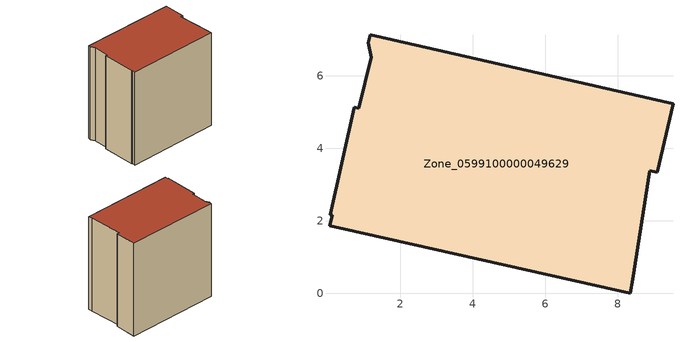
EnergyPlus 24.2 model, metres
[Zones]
Zone_0599100000049629
 floor ground (C_G): 0.85,5.11 1.2,6.52 1.12,6.92 1.17,7.14 9.53,5.24 9.1,3.34 8.88,3.38 8.41,0.39 8.35,0 0.05,1.86 0.12,2.16 0.07,2.17 0.73,5.14 z0
 wall outside (C_F): 0.07,2.17 0.12,2.16 0.05,1.86 8.35,0 8.41,0.39 8.88,3.38 9.1,3.34 9.53,5.24 1.17,7.14 1.12,6.92 1.2,6.52 0.85,5.11 0.73,5.14 0.07,2.17 z0:8.99
 roof outside (C_R): 8.88,3.38 9.1,3.34 9.53,5.24 1.17,7.14 1.12,6.92 1.2,6.52 0.85,5.11 0.73,5.14 0.07,2.17 0.12,2.16 0.05,1.86 8.35,0 8.41,0.39 z8.99
[BUILDING]
Pand.0599100000049629: North Axis=0; Terrain=City; Loads Convergence Tolerance Value=0.04; Temperature Convergence Tolerance Value=0.4; Solar Distribution=FullExterior; Maximum Number of Warmup Days=25; Minimum Number of Warmup Days=1
[Site:Location]
Rotterdam.The.Hague.AP_ZH_NLD Design_Conditions: Latitude=51.96; Longitude=4.45; Time Zone=1; Elevation=-4.5
[SITE:GROUNDTEMPERATURE:BUILDINGSURFACE]
18, 18, 18, 18, 18, 18, 18, 18, 18, 18, 18, 18
[MATERIAL] Thermal Absorptance=0.9; Solar Absorptance=0.7; Visible Absorptance=0.7
Name | Roughness | Thickness | Conductivity | Density | Specific Heat
G.TC.1975-1991 | MediumSmooth | 0.15 | 0.288461 | 540 | 1210
F.TC.1975-1991 | Rough | 0.3 | 0.230769 | 1920 | 840
R.TC.1975-1991 | MediumRough | 0.2 | 0.153846 | 1500 | 1000
[CONSTRUCTION]
C_G: G.TC.1975-1991
C_F: F.TC.1975-1991
C_R: R.TC.1975-1991
[ZONE]
Zone_0599100000049629: Type=1; Multiplier=1; Ceiling Height=Autocalculate; Volume=Autocalculate; Floor Area=autocalculate; Part of Total Floor Area=Yes
[ZONEINFILTRATION:DESIGNFLOWRATE]
Infil_Zone_0599100000049629: Zone or ZoneList or Space or SpaceList=Zone_0599100000049629; Schedule=AlwaysOn; Design Flow Rate Calculation Method=Flow/Area; Flow Rate per Floor Area=0.003; Constant Term Coefficient=1; Temperature Term Coefficient=0; Velocity Term Coefficient=0; Velocity Squared Term Coefficient=0
[HVACTEMPLATE:ZONE:IDEALLOADSAIRSYSTEM]
Zone_0599100000049629: Maximum Heating Supply Air Temperature=50; Minimum Cooling Supply Air Temperature=13; Maximum Heating Supply Air Humidity Ratio=0.0156; Minimum Cooling Supply Air Humidity Ratio=0.0077; Heating Limit=NoLimit; Cooling Limit=NoLimit; Dehumidification Control Type=ConstantSensibleHeatRatio; Cooling Sensible Heat Ratio=0.7; Dehumidification Setpoint=60; Humidification Control Type=None; Humidification Setpoint=30; Outdoor Air Method=None; Outdoor Air Flow Rate per Person=0.00944; Outdoor Air Flow Rate per Zone Floor Area=0; Outdoor Air Flow Rate per Zone=0; Demand Controlled Ventilation Type=None; Outdoor Air Economizer Type=NoEconomizer; Heat Recovery Type=None; Sensible Heat Recovery Effectiveness=0.7; Latent Heat Recovery Effectiveness=0.65
[ZONECONTROL:THERMOSTAT]
ThermostatControl_Zone_0599100000049629: Zone or ZoneList=Zone_0599100000049629; Control Type Schedule=DualSetpointControlType; Control 1=Thermostat_Zone_0599100000049629; Temperature Difference Between Cutout And Setpoint=0
[THERMOSTATSETPOINT:DUALSETPOINT]
Thermostat_Zone_0599100000049629: Heating Setpoint Temperature Schedule=HeatingSetpoint_Zone_0599100000049629; Cooling Setpoint Temperature Schedule=CoolingSetpoint_Zone_0599100000049629
[SCHEDULE:COMPACT]
HeatingSetpoint_Zone_0599100000049629: Through: 12/31, For: AllDays, Until: 24:00, 21
CoolingSetpoint_Zone_0599100000049629: Through: 12/31, For: AllDays, Until: 24:00, 24
DualSetpointControlType: Through: 12/31, For: AllDays, Until: 24:00, 4
AlwaysOn: Through: 12/31, For: AllDays, Until: 24:00, 1
